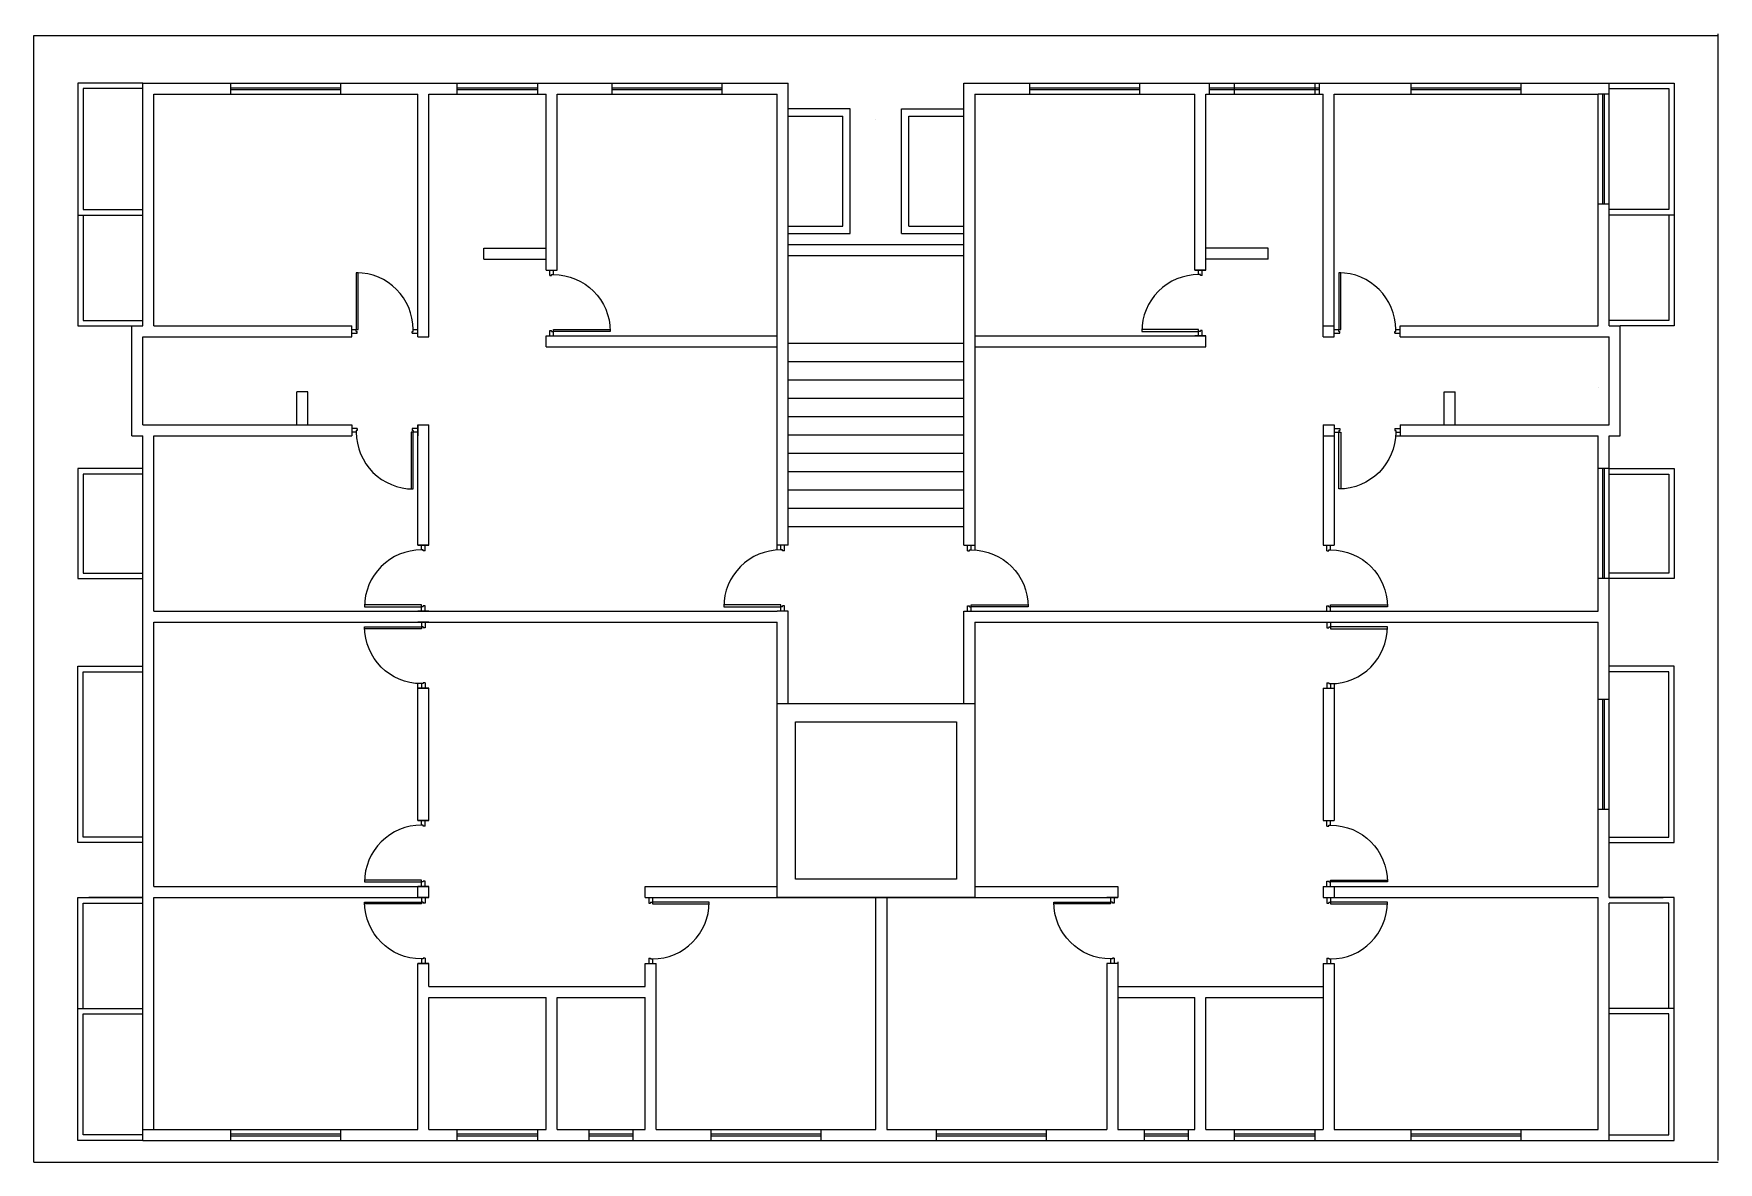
# Model space of a CAD drawing. Header units: inches. Extents: x 1041 to 1960, y 438 to 1054.
import ezdxf

# ---------------------------------------------------------------- set-up
doc = ezdxf.new("R2010")
doc.units = ezdxf.units.IN
doc.header["$MEASUREMENT"] = 0
for name, color, linetype in [('Door', 96, 'Continuous'), ('Lift', 1, 'Continuous'), ('Stairs', 6, 'Continuous'), ('VER', 1, 'Continuous'), ('Wall', 7, 'Continuous'), ('Windows', 5, 'Continuous')]:
    doc.layers.add(name, color=color, linetype=linetype)

# ---------------------------------------------------------------- blocks, each defined once
blk = doc.blocks.new('window')
at = {"layer": 'Wall'}
blk.add_line((0, 0), (0, 0), dxfattribs=at)
at = {"layer": 'Windows'}
for p, q in [((-30, 0), (-30, 6)), ((-30, 3.5), (30, 3.5)), ((-30, 2.5), (30, 2.5)), ((30, 0), (30, 6))]:
    blk.add_line(p, q, dxfattribs=at)
blk = doc.blocks.new('Door')
at = {"layer": 'Wall', "color": 116, "true_color": 0x136734}
for p, q in [((0, -3), (0, 3)), ((0, 1), (2.5, 1)), ((2.5, 0), (2.5, 1)), ((2.5, 0), (3, 0)), ((3, -1), (3, 0)), ((33, 0), (33.5, 0)), ((33, -1), (33, 0)), ((33.5, 1), (36, 1)), ((33.5, 0), (33.5, 1)), ((36, -3), (36, 3)), ((0, -1), (3, -1)), ((33, -1), (36, -1))]:
    blk.add_line(p, q, dxfattribs=at)
blk.add_lwpolyline([(3.5, 1), (3.5, 32), (2.5, 32), (2.5, 1)], close=True, dxfattribs=at)
blk.add_arc((2.5, 1), 31, 360, 90, dxfattribs=at)

msp = doc.modelspace()

# ---------------------------------------------------------------- linework, layer by layer
at = {"layer": 'Lift'}
msp.add_lwpolyline([(1446.76, 582.96), (1446.76, 688.96), (1554.76, 688.96), (1554.76, 582.96), (1446.76, 582.96)], dxfattribs=at)
msp.add_lwpolyline([(1456.76, 592.96), (1456.76, 678.96), (1544.76, 678.96), (1544.76, 592.96)], close=True, dxfattribs=at)
at = {"layer": 'Stairs'}
for p, q in [((1452.76, 885.46), (1548.76, 885.46)), ((1452.76, 875.46), (1548.76, 875.46)), ((1452.76, 865.46), (1548.76, 865.46)), ((1452.76, 855.46), (1548.76, 855.46)), ((1452.76, 845.46), (1548.76, 845.46)), ((1452.76, 835.46), (1548.76, 835.46)), ((1452.76, 825.46), (1548.76, 825.46)), ((1452.76, 815.46), (1548.76, 815.46)), ((1452.76, 805.46), (1548.76, 805.46)), ((1452.76, 795.46), (1548.76, 795.46)), ((1452.76, 785.46), (1548.76, 785.46))]:
    msp.add_line(p, q, dxfattribs=at)
at = {"layer": 'VER'}
for p, q in [((1486.76, 1013.46), (1452.76, 1013.46)), ((1486.76, 945.46), (1486.76, 1013.46)), ((1514.76, 1013.46), (1548.76, 1013.46)), ((1514.76, 945.46), (1514.76, 1013.46)), ((1452.76, 1009.46), (1482.76, 1009.46)), ((1482.76, 949.46), (1482.76, 1009.46)), ((1518.76, 1009.46), (1548.76, 1009.46)), ((1518.76, 949.46), (1518.76, 1009.46)), ((1452.76, 949.46), (1482.76, 949.46)), ((1518.76, 949.46), (1548.76, 949.46)), ((1452.76, 945.46), (1486.76, 945.46)), ((1514.76, 945.46), (1548.76, 945.46))]:
    msp.add_line(p, q, dxfattribs=at)
for points in [[(1100.76, 1027.46), (1065.26, 1027.46), (1065.26, 955.46), (1100.76, 955.46)], [(1100.76, 1024.46), (1068.26, 1024.46), (1068.26, 958.46), (1100.76, 958.46)], [(1900.76, 1027.46), (1936.26, 1027.46), (1936.26, 955.46), (1900.76, 955.46)], [(1900.76, 1024.46), (1933.26, 1024.46), (1933.26, 958.46), (1900.76, 958.46)], [(1100.76, 817.08), (1065.26, 817.08), (1065.26, 757.08), (1100.76, 757.08)], [(1100.76, 814.08), (1068.26, 814.08), (1068.26, 760.08), (1100.76, 760.08)], [(1900.76, 817.08), (1936.26, 817.08), (1936.26, 757.08), (1900.76, 757.08)], [(1900.76, 814.08), (1933.26, 814.08), (1933.26, 760.08), (1900.76, 760.08)], [(1100.76, 612.96), (1065.26, 612.96), (1065.26, 709.21), (1100.76, 709.21)], [(1900.76, 612.96), (1936.26, 612.96), (1936.26, 709.21), (1900.76, 709.21)], [(1100.76, 615.96), (1068.26, 615.96), (1068.26, 706.21), (1100.76, 706.21)], [(1900.76, 615.96), (1933.26, 615.96), (1933.26, 706.21), (1900.76, 706.21)], [(1100.76, 450.46), (1065.26, 450.46), (1065.26, 522.46), (1100.76, 522.46)], [(1100.76, 453.46), (1068.26, 453.46), (1068.26, 519.46), (1100.76, 519.46)], [(1900.76, 450.46), (1936.26, 450.46), (1936.26, 522.46), (1900.76, 522.46)], [(1900.76, 453.46), (1933.26, 453.46), (1933.26, 519.46), (1900.76, 519.46)]]:
    msp.add_lwpolyline(points, dxfattribs=at)
at = {"layer": 'Wall'}
for p, q in [((1041.26, 1053.46), (1960.26, 1053.46)), ((1041.26, 438.46), (1041.26, 1053.46)), ((1960.26, 439.46), (1960.26, 1054.46)), ((1100.76, 1013.96), (1100.76, 1027.46)), ((1100.76, 1027.46), (1452.76, 1027.46)), ((1100.76, 908.46), (1100.76, 1021.46)), ((1106.76, 1021.46), (1250.76, 1021.46)), ((1106.76, 894.96), (1106.76, 1021.46)), ((1250.76, 888.96), (1250.76, 1021.46)), ((1256.76, 888.96), (1256.76, 1021.46)), ((1256.76, 1021.46), (1320.76, 1021.46)), ((1288.76, 1021.46), (1288.76, 1021.46)), ((1288.76, 1021.46), (1288.76, 1021.46)), ((1320.76, 925.46), (1320.76, 1021.46)), ((1326.76, 1021.46), (1446.76, 1021.46)), ((1326.76, 925.46), (1326.76, 1021.46)), ((1446.76, 772.64), (1446.76, 1021.46)), ((1452.76, 1023.46), (1452.76, 1027.46)), ((1452.76, 775.21), (1452.76, 1023.46)), ((1548.76, 1027.46), (1900.76, 1027.46)), ((1548.76, 1023.46), (1548.76, 1027.46)), ((1548.76, 775.21), (1548.76, 1023.46)), ((1554.76, 1021.46), (1674.76, 1021.46)), ((1554.76, 1021.46), (1554.76, 772.64)), ((1674.76, 925.46), (1674.76, 1021.46)), ((1680.76, 1021.46), (1744.76, 1021.46)), ((1680.76, 925.46), (1680.76, 1021.46)), ((1712.76, 1021.46), (1712.76, 1021.46)), ((1712.76, 1021.46), (1712.76, 1021.46)), ((1744.76, 888.96), (1744.76, 1021.46)), ((1750.76, 888.96), (1750.76, 1021.46)), ((1750.76, 1021.46), (1894.76, 1021.46)), ((1894.76, 894.96), (1894.76, 1021.46)), ((1900.76, 894.96), (1900.76, 1027.46)), ((1500.76, 1007.46), (1500.76, 1007.46)), ((1500.76, 1007.46), (1500.76, 1007.46)), ((1286.76, 937.46), (1320.76, 937.46)), ((1286.76, 931.46), (1286.76, 937.46)), ((1452.76, 939.46), (1548.76, 939.46)), ((1714.76, 937.46), (1680.76, 937.46)), ((1714.76, 931.46), (1714.76, 937.46)), ((1286.76, 931.46), (1320.76, 931.46)), ((1286.76, 931.46), (1286.76, 931.46)), ((1452.76, 933.46), (1548.76, 933.46)), ((1714.76, 931.46), (1680.76, 931.46)), ((1714.76, 931.46), (1714.76, 931.46)), ((1100.76, 894.96), (1100.76, 924.96)), ((1674.76, 925.46), (1680.76, 925.46)), ((1094.76, 894.96), (1100.76, 894.96)), ((1094.76, 834.96), (1094.76, 894.96)), ((1106.76, 894.96), (1214.76, 894.96)), ((1744.76, 894.96), (1750.76, 894.96)), ((1786.76, 888.96), (1786.76, 894.96)), ((1786.76, 894.96), (1894.76, 894.96)), ((1900.76, 894.96), (1906.76, 894.96)), ((1906.76, 834.96), (1906.76, 894.96)), ((1100.76, 888.96), (1196.76, 888.96)), ((1100.76, 840.96), (1100.76, 888.96)), ((1190.76, 888.96), (1214.76, 888.96)), ((1250.76, 888.96), (1256.76, 888.96)), ((1320.76, 889.46), (1446.76, 889.46)), ((1320.76, 883.46), (1320.76, 889.46)), ((1320.76, 883.46), (1320.76, 889.46)), ((1320.76, 883.46), (1446.76, 883.46)), ((1554.76, 889.46), (1680.76, 889.46)), ((1554.76, 883.46), (1680.76, 883.46)), ((1680.76, 883.46), (1680.76, 889.46)), ((1744.76, 888.96), (1750.76, 888.96)), ((1786.76, 888.96), (1900.76, 888.96)), ((1900.76, 840.96), (1900.76, 888.96)), ((1184.76, 840.96), (1184.76, 858.96)), ((1190.76, 858.96), (1184.76, 858.96)), ((1190.76, 840.96), (1190.76, 858.96)), ((1810.76, 840.96), (1810.76, 858.96)), ((1810.76, 858.96), (1816.76, 858.96)), ((1816.76, 840.96), (1816.76, 858.96)), ((1894.76, 861.46), (1894.76, 861.46)), ((1100.76, 840.96), (1196.76, 840.96)), ((1190.76, 840.96), (1214.76, 840.96)), ((1250.76, 775.21), (1250.76, 840.96)), ((1250.76, 840.96), (1256.76, 840.96)), ((1256.76, 775.21), (1256.76, 840.96)), ((1744.76, 840.96), (1750.76, 840.96)), ((1744.76, 840.96), (1744.76, 775.21)), ((1750.76, 840.96), (1750.76, 775.21)), ((1786.76, 840.96), (1900.76, 840.96)), ((1094.76, 834.96), (1100.76, 834.96)), ((1100.76, 709.21), (1100.76, 834.96)), ((1106.76, 834.96), (1214.76, 834.96)), ((1106.76, 739.21), (1106.76, 834.96)), ((1744.76, 834.96), (1750.76, 834.96)), ((1784.2, 834.96), (1894.76, 834.96)), ((1894.76, 739.21), (1894.76, 834.96)), ((1900.76, 834.96), (1906.76, 834.96)), ((1900.76, 739.21), (1900.76, 834.96)), ((1250.76, 775.21), (1256.76, 775.21)), ((1900.76, 582.96), (1900.76, 760.46)), ((1106.76, 739.21), (1250.76, 739.21)), ((1106.76, 739.21), (1446.76, 739.21)), ((1452.76, 688.96), (1452.76, 739.21)), ((1548.76, 688.96), (1548.76, 739.21)), ((1554.76, 739.21), (1744.76, 739.21)), ((1750.76, 739.21), (1894.76, 739.21)), ((1100.76, 528.46), (1100.76, 733.21)), ((1106.76, 733.21), (1256.76, 733.21)), ((1106.76, 588.96), (1106.76, 733.21)), ((1256.76, 733.21), (1446.76, 733.21)), ((1446.76, 582.96), (1446.76, 733.21)), ((1554.76, 733.21), (1744.76, 733.21)), ((1554.76, 733.21), (1554.76, 582.96)), ((1744.76, 733.21), (1894.76, 733.21)), ((1894.76, 588.96), (1894.76, 733.21)), ((1250.76, 624.96), (1250.76, 699.77)), ((1750.76, 699.77), (1750.76, 624.96)), ((1250.76, 697.21), (1256.76, 697.21)), ((1256.76, 624.96), (1256.76, 697.21)), ((1744.76, 697.21), (1744.76, 624.96)), ((1250.76, 624.96), (1256.76, 624.96)), ((1744.76, 624.96), (1750.76, 624.96)), ((1106.76, 588.96), (1256.76, 588.96)), ((1250.76, 582.96), (1250.76, 588.96)), ((1256.76, 582.96), (1256.76, 588.96)), ((1374.76, 588.96), (1446.76, 588.96)), ((1374.76, 582.96), (1374.76, 588.96)), ((1554.76, 588.96), (1632.76, 588.96)), ((1632.76, 588.96), (1632.76, 582.96)), ((1744.76, 588.96), (1894.76, 588.96)), ((1744.76, 588.96), (1744.76, 582.96)), ((1750.76, 588.96), (1750.76, 582.96)), ((1100.76, 582.96), (1071.26, 582.96)), ((1100.76, 540.96), (1100.76, 582.96)), ((1106.76, 456.46), (1106.76, 582.96)), ((1106.76, 582.96), (1256.76, 582.96)), ((1374.76, 582.96), (1452.76, 582.96)), ((1452.76, 582.96), (1548.76, 582.96)), ((1500.76, 456.46), (1500.76, 582.96)), ((1506.76, 582.96), (1506.76, 456.46)), ((1548.76, 582.96), (1632.76, 582.96)), ((1744.76, 582.96), (1894.76, 582.96)), ((1894.76, 456.46), (1894.76, 582.96)), ((1900.76, 582.96), (1930.26, 582.96)), ((1900.76, 450.46), (1900.76, 579.96)), ((1250.76, 456.46), (1250.76, 546.96)), ((1250.76, 546.96), (1256.76, 546.96)), ((1256.76, 534.46), (1256.76, 546.96)), ((1374.76, 534.46), (1374.76, 546.96)), ((1374.76, 546.96), (1380.76, 546.96)), ((1380.76, 456.46), (1380.76, 546.96)), ((1380.76, 534.46), (1380.76, 546.96)), ((1626.76, 546.96), (1626.76, 456.46)), ((1626.76, 546.96), (1626.76, 456.46)), ((1632.76, 547.96), (1632.76, 456.46)), ((1744.76, 546.96), (1750.76, 546.96)), ((1744.76, 546.96), (1744.76, 456.46)), ((1750.76, 546.96), (1750.76, 456.46)), ((1256.76, 534.46), (1374.76, 534.46)), ((1632.76, 534.46), (1744.76, 534.46)), ((1100.76, 450.46), (1100.76, 528.46)), ((1256.76, 456.46), (1256.76, 528.46)), ((1256.76, 528.46), (1320.76, 528.46)), ((1320.76, 456.46), (1320.76, 528.46)), ((1326.76, 456.46), (1326.76, 528.46)), ((1326.76, 528.46), (1374.76, 528.46)), ((1374.76, 456.46), (1374.76, 528.46)), ((1632.76, 528.46), (1674.76, 528.46)), ((1674.76, 456.46), (1674.76, 528.46)), ((1680.76, 456.46), (1680.76, 528.46)), ((1680.76, 528.46), (1744.76, 528.46)), ((1100.76, 456.46), (1250.76, 456.46)), ((1100.76, 450.46), (1900.76, 450.46)), ((1256.76, 456.46), (1320.76, 456.46)), ((1288.76, 450.46), (1288.76, 450.46)), ((1288.76, 450.46), (1288.76, 450.46)), ((1326.76, 456.46), (1374.76, 456.46)), ((1350.76, 456.46), (1350.76, 456.46)), ((1350.76, 456.46), (1350.76, 456.46)), ((1380.76, 456.46), (1500.76, 456.46)), ((1452.76, 456.46), (1500.76, 456.46)), ((1506.76, 456.46), (1548.76, 456.46)), ((1506.76, 456.46), (1620.76, 456.46)), ((1554.76, 456.46), (1626.76, 456.46)), ((1632.76, 456.46), (1674.76, 456.46)), ((1653.76, 456.46), (1653.76, 456.46)), ((1653.76, 456.46), (1653.76, 456.46)), ((1680.76, 456.46), (1744.76, 456.46)), ((1712.76, 450.46), (1712.76, 450.46)), ((1712.76, 450.46), (1712.76, 450.46)), ((1750.76, 456.46), (1894.76, 456.46)), ((1041.26, 438.46), (1960.26, 438.46))]:
    msp.add_line(p, q, dxfattribs=at)
for points in [[(1065.26, 955.46), (1065.26, 906.46), (1065.26, 894.96), (1094.76, 894.96)], [(1068.26, 955.46), (1068.26, 906.46), (1068.26, 897.96), (1100.76, 897.96)], [(1933.26, 955.46), (1933.26, 906.46), (1933.26, 897.96), (1900.76, 897.96)], [(1936.26, 955.46), (1936.26, 906.46), (1936.26, 894.96), (1906.76, 894.96)], [(1065.26, 522.46), (1065.26, 571.46), (1065.26, 582.96), (1100.76, 582.96)], [(1068.26, 522.46), (1068.26, 571.46), (1068.26, 579.96), (1100.76, 579.96)], [(1936.26, 522.46), (1936.26, 571.46), (1936.26, 582.96), (1900.76, 582.96)], [(1933.26, 522.46), (1933.26, 571.46), (1933.26, 579.96), (1900.76, 579.96)]]:
    msp.add_lwpolyline(points, dxfattribs=at)
at = {"layer": 'Windows'}
for p, q in [((1272.26, 1021.46), (1272.26, 1027.46)), ((1272.26, 1024.96), (1316.26, 1024.96)), ((1272.26, 1023.96), (1316.26, 1023.96)), ((1316.26, 1021.46), (1316.26, 1027.46)), ((1696.26, 1021.46), (1696.26, 1027.46)), ((1696.26, 1024.96), (1740.26, 1024.96)), ((1696.26, 1023.96), (1740.26, 1023.96)), ((1740.26, 1021.46), (1740.26, 1027.46)), ((1272.26, 450.46), (1272.26, 456.46)), ((1272.26, 453.96), (1316.26, 453.96)), ((1272.26, 452.96), (1316.26, 452.96)), ((1316.26, 450.46), (1316.26, 456.46)), ((1344.26, 450.46), (1344.26, 456.46)), ((1344.26, 453.96), (1368.26, 453.96)), ((1344.26, 452.96), (1368.26, 452.96)), ((1368.26, 450.46), (1368.26, 456.46)), ((1647.26, 450.46), (1647.26, 456.46)), ((1647.26, 453.96), (1671.26, 453.96)), ((1647.26, 452.96), (1671.26, 452.96)), ((1671.26, 450.46), (1671.26, 456.46)), ((1696.26, 450.46), (1696.26, 456.46)), ((1696.26, 453.96), (1740.26, 453.96)), ((1696.26, 452.96), (1740.26, 452.96)), ((1740.26, 450.46), (1740.26, 456.46))]:
    msp.add_line(p, q, dxfattribs=at)

# ---------------------------------------------------------------- block references
at = {"layer": 'Door'}
for p in [(1214.76, 891.96), (1750.76, 891.96)]:
    msp.add_blockref('Door', p, dxfattribs=at)
at = {"layer": 'Door', "xscale": -1}
for p, rotation in [((1323.76, 889.46), 270), ((1750.76, 837.96), 180), ((1551.76, 739.21), 270), ((1747.76, 739.21), 270), ((1253.76, 733.21), 90), ((1747.76, 588.96), 270), ((1253.76, 582.96), 90), ((1629.76, 582.96), 90)]:
    msp.add_blockref('Door', p, dxfattribs=dict(at, rotation=rotation))
at = {"layer": 'Door'}
for p, rotation in [((1677.76, 889.46), 90), ((1250.76, 837.96), 180), ((1253.76, 739.21), 90), ((1449.76, 739.21), 90), ((1747.76, 733.21), 270), ((1253.76, 588.96), 90), ((1377.76, 582.96), 270), ((1747.76, 582.96), 270)]:
    msp.add_blockref('Door', p, dxfattribs=dict(at, rotation=rotation))
at = {"layer": 'Wall'}
for p in [(1178.76, 1021.46), (1386.76, 1021.46), (1614.76, 1021.46), (1712.76, 1021.46), (1822.76, 1021.46), (1178.76, 450.46), (1440.76, 450.46), (1563.76, 450.46), (1822.76, 450.46)]:
    msp.add_blockref('window', p, dxfattribs=at)
at = {"layer": 'Wall', "rotation": 90}
for p in [(1900.76, 991.46), (1900.76, 787.08), (1900.76, 661.08)]:
    msp.add_blockref('window', p, dxfattribs=at)

doc.saveas('drawing.dxf')
